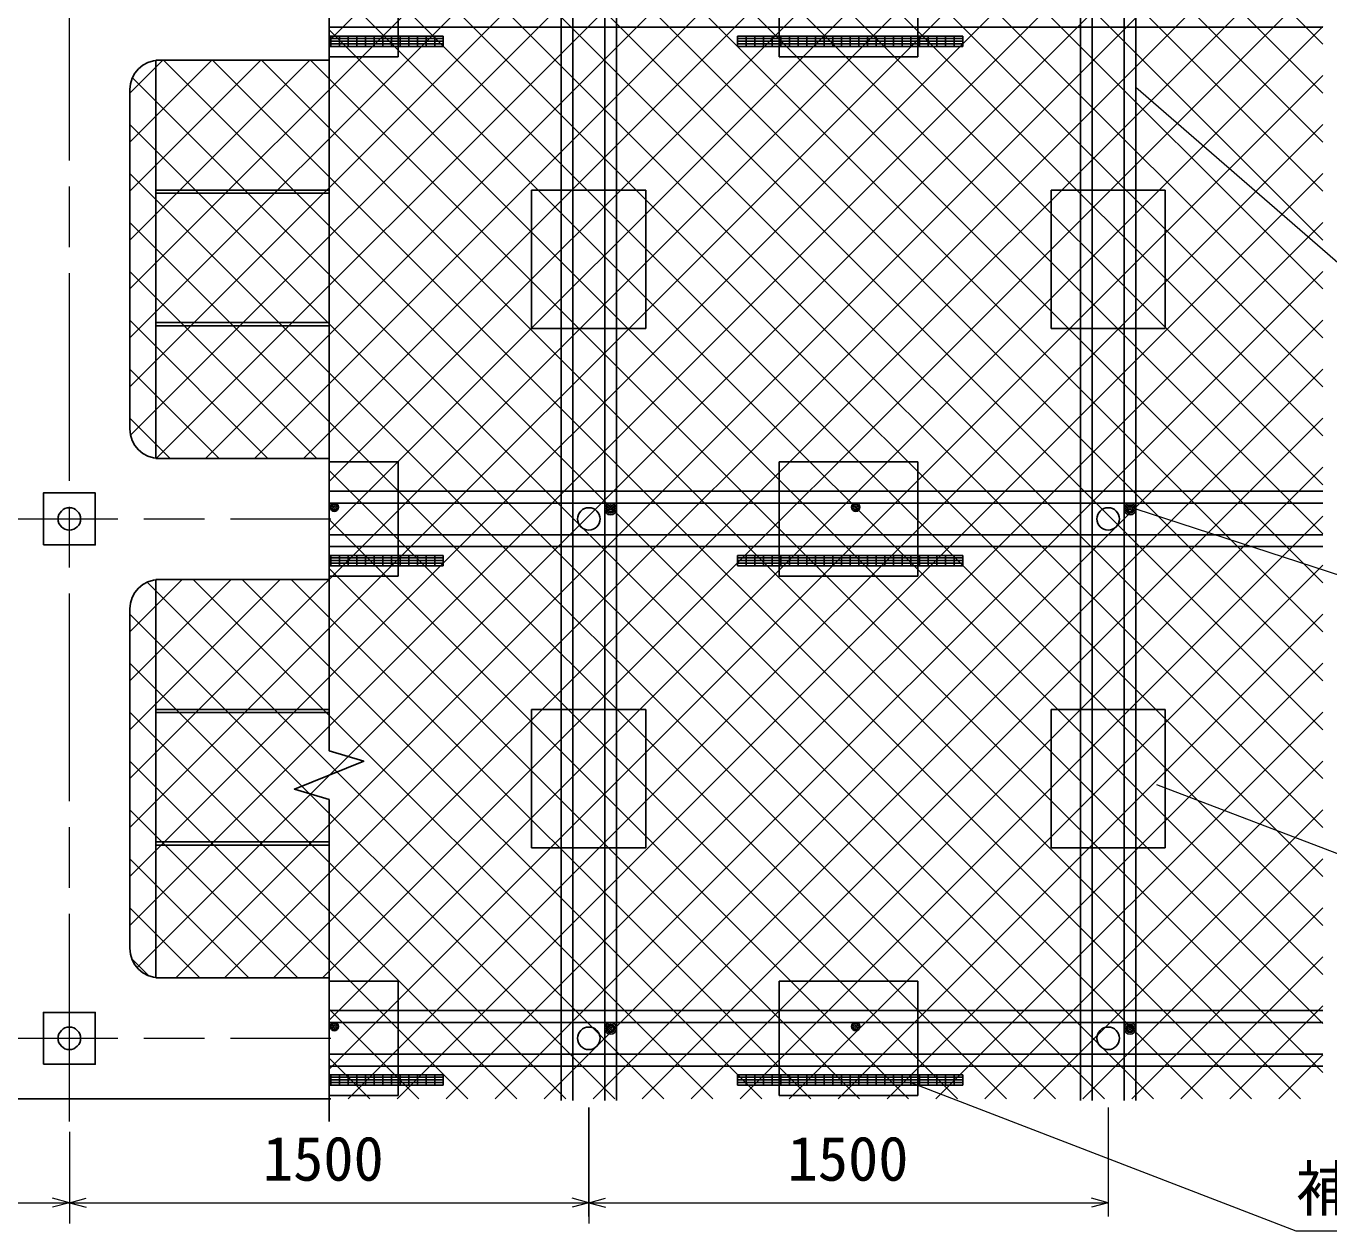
# Model space of a CAD drawing. Units: millimetres, scale not verified. Extents: x 500 to 20500, y 500 to 14350.
# Drawn here: x 4415 to 8178, y 6548 to 10028 of the extents above; entities that cross this region are included whole.
import ezdxf
from ezdxf.enums import TextEntityAlignment as Align

# ---------------------------------------------------------------- set-up
doc = ezdxf.new("R2010")
doc.units = ezdxf.units.MM
doc.header["$LTSCALE"] = 50
doc.linetypes.add('CHAIN', pattern=[18.5, 12, -1.5, 3.5, -1.5])
for name, color, linetype, lineweight in [('C-BMK', 3, 'CHAIN', 13), ('C-STR', 6, 'Continuous', 25), ('C-STR-DIM', 1, 'Continuous', 13), ('C-STR-HTXT', 1, 'Continuous', 13)]:
    doc.layers.add(name, color=color, linetype=linetype, lineweight=lineweight)
doc.styles.add('ＭＳ ゴシック', font='')
doc.styles.get('ＭＳ ゴシック').set_extended_font_data('MS Gothic')

msp = doc.modelspace()

# ---------------------------------------------------------------- linework, layer by layer
at = {"layer": 'C-BMK', "color": 2}
for p, q in [((4540.2, 6864.73), (4540.2, 12324.73)), ((1305.2, 8604.73), (5295.2, 8604.73)), ((1305.2, 7104.73), (5295.2, 7104.73))]:
    msp.add_line(p, q, dxfattribs=at)
at = {"layer": 'C-STR', "color": 1}
for p, q in [((4715.2, 9268.94), (7670.99, 12224.73)), ((4715.2, 8986.1), (7953.83, 12224.73)), ((4715.2, 9127.52), (7812.41, 12224.73)), ((8095.25, 12224.73), (4717.15, 8846.63)), ((4921.57, 12224.73), (8160.2, 8986.1)), ((5063, 12224.73), (8160.2, 9127.52)), ((5204.42, 12224.73), (8160.2, 9268.94)), ((7529.57, 12224.73), (5290.2, 9985.36)), ((5345.84, 12224.73), (8160.2, 9410.36)), ((8160.2, 9551.78), (5487.26, 12224.73)), ((5628.68, 12224.73), (8160.2, 9693.21)), ((5770.1, 12224.73), (8160.2, 9834.63)), ((5911.52, 12224.73), (8160.2, 9976.05)), ((4792.07, 8780.12), (8160.2, 12148.26)), ((8160.2, 12006.84), (4933.1, 8779.73)), ((5074.52, 8779.73), (8160.2, 11865.41)), ((8160.2, 11723.99), (5215.94, 8779.73)), ((8160.2, 8844.68), (5290.2, 11714.68)), ((5290.2, 8712.57), (8160.2, 11582.57)), ((8160.2, 8703.26), (5290.2, 11573.26)), ((8160.2, 11441.15), (5290.2, 8571.15)), ((4746.08, 11410.27), (8160.2, 7996.15)), ((8160.2, 8137.57), (4868.05, 11429.73)), ((5009.47, 11429.73), (8160.2, 8278.99)), ((8160.2, 8420.41), (5150.89, 11429.73)), ((5290.2, 11431.84), (8160.2, 8561.84)), ((8160.2, 7854.73), (4715.2, 11299.73)), ((4715.2, 7854.73), (8160.2, 11299.73)), ((4715.2, 11158.31), (8160.2, 7713.31)), ((8160.2, 11158.31), (4715.2, 7713.31)), ((8160.2, 7571.89), (4715.2, 11016.89)), ((4715.2, 7571.89), (8160.2, 11016.89)), ((8160.2, 7430.46), (4715.2, 10875.46)), ((8160.2, 10875.46), (4715.2, 7430.46)), ((4735.62, 7309.46), (8160.2, 10734.04)), ((4847.31, 7279.73), (8160.2, 10592.62)), ((8160.2, 10451.2), (4988.73, 7279.73)), ((8160.2, 10309.78), (5130.15, 7279.73)), ((5290.2, 10279.73), (5290.2, 9929.73)), ((5271.57, 7279.73), (8160.2, 10168.36)), ((8160.2, 7289.04), (5290.2, 10159.04)), ((5290.2, 7156.94), (8160.2, 10026.94)), ((5290.2, 10017.62), (8160.2, 7147.62)), ((4810.3, 9929.73), (4715.2, 9834.63)), ((5234.57, 9929.73), (4715.2, 9410.36)), ((5093.15, 9929.73), (4715.2, 9551.78)), ((4951.73, 9929.73), (4715.2, 9693.21)), ((7812.41, 6929.73), (4812.41, 9929.73)), ((7953.83, 6929.73), (4953.83, 9929.73)), ((8095.25, 6929.73), (5095.25, 9929.73)), ((5236.68, 9929.73), (8160.2, 7006.2)), ((4722.21, 9878.51), (7670.99, 6929.73)), ((5290.2, 7015.52), (8160.2, 9885.52)), ((4715.2, 9744.09), (7529.57, 6929.73)), ((8160.2, 9744.09), (5345.84, 6929.73)), ((7388.15, 6929.73), (4715.2, 9602.67)), ((8160.2, 9602.67), (5487.26, 6929.73)), ((4715.2, 9461.25), (7246.73, 6929.73)), ((5628.68, 6929.73), (8160.2, 9461.25)), ((4715.2, 9319.83), (5255.3, 8779.73)), ((8160.2, 9319.83), (5770.1, 6929.73)), ((4715.2, 9178.41), (5113.88, 8779.73)), ((8160.2, 9178.41), (5911.52, 6929.73)), ((4972.46, 8779.73), (4715.2, 9036.99)), ((6052.95, 6929.73), (8160.2, 9036.99)), ((4831.04, 8779.73), (4715.2, 8895.57)), ((8160.2, 8895.57), (6194.37, 6929.73)), ((5290.2, 8779.73), (5290.2, 8429.73)), ((7105.3, 6929.73), (5290.2, 8744.83)), ((6335.79, 6929.73), (8160.2, 8754.14)), ((5290.2, 8603.41), (6963.88, 6929.73)), ((8160.2, 8612.72), (6477.21, 6929.73)), ((6618.63, 6929.73), (8160.2, 8471.3)), ((5148.78, 8429.73), (4715.2, 7996.15)), ((4715.2, 8278.99), (4865.94, 8429.73)), ((5007.36, 8429.73), (4715.2, 8137.57)), ((4898.2, 8429.73), (6398.2, 6929.73)), ((6539.62, 6929.73), (5039.62, 8429.73)), ((6681.04, 6929.73), (5181.04, 8429.73)), ((6822.46, 6929.73), (5290.2, 8461.99)), ((6256.78, 6929.73), (4764.6, 8421.91)), ((4715.2, 8329.88), (6115.36, 6929.73)), ((8160.2, 8329.88), (6760.05, 6929.73)), ((5973.93, 6929.73), (4715.2, 8188.46)), ((6901.47, 6929.73), (8160.2, 8188.46)), ((4715.2, 8047.04), (5832.51, 6929.73)), ((8160.2, 8047.04), (7042.89, 6929.73)), ((5691.09, 6929.73), (4715.2, 7905.62)), ((7184.32, 6929.73), (8160.2, 7905.62)), ((5199.67, 7279.73), (4715.2, 7764.19)), ((8160.2, 7764.19), (7325.74, 6929.73)), ((4715.2, 7622.77), (5058.25, 7279.73)), ((7467.16, 6929.73), (8160.2, 7622.77)), ((4916.83, 7279.73), (4715.2, 7481.35)), ((8160.2, 7481.35), (7608.58, 6929.73)), ((7750, 6929.73), (8160.2, 7339.93)), ((4720.84, 7334.3), (4769.77, 7285.36)), ((5290.2, 7279.73), (5290.2, 6929.73)), ((5290.2, 7189.19), (5549.67, 6929.73)), ((8160.2, 7198.51), (7891.42, 6929.73)), ((5408.25, 6929.73), (5290.2, 7047.77)), ((8032.84, 6929.73), (8160.2, 7057.09)), ((6040.2, 6904.73), (6040.2, 6589.73))]:
    msp.add_line(p, q, dxfattribs=at)
at = {"layer": 'C-STR', "color": 7}
for p, q in [((5960.2, 12224.73), (5960.2, 6924.73)), ((5994.2, 12224.73), (5994.2, 6924.73)), ((6086.2, 6924.73), (6086.2, 12224.73)), ((6120.2, 6924.73), (6120.2, 12224.73)), ((7460.2, 12224.73), (7460.2, 6924.73)), ((7494.2, 12224.73), (7494.2, 6924.73)), ((7586.2, 6924.73), (7586.2, 12224.73)), ((7620.2, 6924.73), (7620.2, 12224.73)), ((5290.2, 7934.73), (5290.2, 10794.73)), ((5290.2, 10024.73), (8160.2, 10024.73)), ((4800.2, 9929.73), (5290.2, 9929.73)), ((4800.2, 9929.73), (5290.2, 9929.73)), ((4715.2, 8864.73), (4715.2, 9844.73)), ((4800.2, 8779.73), (5290.2, 8779.73)), ((4800.2, 8779.73), (5290.2, 8779.73)), ((5290.2, 8684.73), (8160.2, 8684.73)), ((5290.2, 8650.73), (8160.2, 8650.73)), ((5290.2, 8558.73), (8160.2, 8558.73)), ((5290.2, 8524.73), (8160.2, 8524.73)), ((4800.2, 8429.73), (5290.2, 8429.73)), ((4800.2, 8429.73), (5290.2, 8429.73)), ((4715.2, 7364.73), (4715.2, 8344.73)), ((5290.2, 7794.73), (5190.2, 7824.73)), ((5290.2, 6864.73), (5290.2, 7794.73)), ((4800.2, 7279.73), (5290.2, 7279.73)), ((4800.2, 7279.73), (5290.2, 7279.73)), ((5290.2, 7184.73), (8160.2, 7184.73)), ((5290.2, 7150.73), (8160.2, 7150.73)), ((5290.2, 7058.73), (8160.2, 7058.73)), ((5290.2, 7024.73), (8160.2, 7024.73)), ((1365.2, 6929.73), (5295.2, 6929.73))]:
    msp.add_line(p, q, dxfattribs=at)
at = {"layer": 'C-STR'}
for p, q in [((5490.2, 9939.73), (5490.2, 10269.73)), ((6590.2, 10269.73), (6590.2, 9939.73)), ((6990.2, 9939.73), (6990.2, 10269.73)), ((5290.2, 9999.54), (5620.2, 9999.54)), ((5290.2, 9992.04), (5620.2, 9992.04)), ((5290.2, 9984.54), (5620.2, 9984.54)), ((5290.2, 9977.04), (5620.2, 9977.04)), ((5295.2, 9969.54), (5295.2, 9999.54)), ((5295.2, 9969.54), (5295.2, 9999.54)), ((5295.2, 9969.54), (5295.2, 9999.54)), ((5295.2, 9969.54), (5295.2, 9999.54)), ((5320.2, 9969.54), (5320.2, 9999.54)), ((5320.2, 9969.54), (5320.2, 9999.54)), ((5320.2, 9969.54), (5320.2, 9999.54)), ((5320.2, 9969.54), (5320.2, 9999.54)), ((5345.2, 9969.54), (5345.2, 9999.54)), ((5345.2, 9969.54), (5345.2, 9999.54)), ((5345.2, 9969.54), (5345.2, 9999.54)), ((5345.2, 9969.54), (5345.2, 9999.54)), ((5370.2, 9969.54), (5370.2, 9999.54)), ((5370.2, 9969.54), (5370.2, 9999.54)), ((5395.2, 9969.54), (5395.2, 9999.54)), ((5420.2, 9969.54), (5420.2, 9999.54)), ((5445.2, 9969.54), (5445.2, 9999.54)), ((5470.2, 9969.54), (5470.2, 9999.54)), ((5495.2, 9969.54), (5495.2, 9999.54)), ((5520.2, 9969.54), (5520.2, 9999.54)), ((5545.2, 9969.54), (5545.2, 9999.54)), ((5570.2, 9969.54), (5570.2, 9999.54)), ((5595.2, 9969.54), (5595.2, 9999.54)), ((5620.2, 9969.54), (5620.2, 9999.54)), ((6470.2, 9999.54), (7120.2, 9999.54)), ((6470.2, 9969.54), (6470.2, 9999.54)), ((6470.2, 9992.04), (7120.2, 9992.04)), ((6470.2, 9984.54), (7120.2, 9984.54)), ((6470.2, 9977.04), (7120.2, 9977.04)), ((6495.2, 9969.54), (6495.2, 9999.54)), ((6520.2, 9969.54), (6520.2, 9999.54)), ((6545.2, 9969.54), (6545.2, 9999.54)), ((6570.2, 9969.54), (6570.2, 9999.54)), ((6595.2, 9969.54), (6595.2, 9999.54)), ((6620.2, 9969.54), (6620.2, 9999.54)), ((6645.2, 9969.54), (6645.2, 9999.54)), ((6670.2, 9969.54), (6670.2, 9999.54)), ((6695.2, 9969.54), (6695.2, 9999.54)), ((6720.2, 9969.54), (6720.2, 9999.54)), ((6745.2, 9969.54), (6745.2, 9999.54)), ((6770.2, 9969.54), (6770.2, 9999.54)), ((6795.2, 9969.54), (6795.2, 9999.54)), ((6820.2, 9969.54), (6820.2, 9999.54)), ((6845.2, 9969.54), (6845.2, 9999.54)), ((6870.2, 9969.54), (6870.2, 9999.54)), ((6895.2, 9969.54), (6895.2, 9999.54)), ((6920.2, 9969.54), (6920.2, 9999.54)), ((6945.2, 9969.54), (6945.2, 9999.54)), ((6970.2, 9969.54), (6970.2, 9999.54)), ((6995.2, 9969.54), (6995.2, 9999.54)), ((7020.2, 9969.54), (7020.2, 9999.54)), ((7045.2, 9969.54), (7045.2, 9999.54)), ((7070.2, 9969.54), (7070.2, 9999.54)), ((7095.2, 9969.54), (7095.2, 9999.54)), ((7120.2, 9969.54), (7120.2, 9999.54)), ((5290.2, 9969.54), (5620.2, 9969.54)), ((5490.2, 9939.73), (5290.2, 9939.73)), ((6470.2, 9969.54), (7120.2, 9969.54)), ((6990.2, 9939.73), (6590.2, 9939.73)), ((6590.2, 9934.78), (6590.2, 9934.73)), ((5290.2, 9929.73), (4790.2, 9929.73)), ((4790.2, 9929.73), (4790.2, 8779.73)), ((4790.2, 9554.73), (5290.2, 9554.73)), ((5290.2, 9545.73), (4790.2, 9545.73)), ((6205.2, 9554.73), (5875.2, 9554.73)), ((5875.2, 9154.73), (5875.2, 9554.73)), ((6205.2, 9554.73), (6205.2, 9154.73)), ((7705.2, 9554.73), (7375.2, 9554.73)), ((7375.2, 9154.73), (7375.2, 9554.73)), ((7705.2, 9554.73), (7705.2, 9154.73)), ((4790.2, 9171.73), (5290.2, 9171.73)), ((5290.2, 9162.73), (4790.2, 9162.73)), ((5875.2, 9154.73), (6205.2, 9154.73)), ((7375.2, 9154.73), (7705.2, 9154.73)), ((4790.2, 8779.73), (5290.2, 8779.73)), ((5290.2, 8769.73), (5490.2, 8769.73)), ((5490.2, 8439.73), (5490.2, 8769.73)), ((6590.2, 8769.73), (6990.2, 8769.73)), ((6590.2, 8769.73), (6590.2, 8439.73)), ((6990.2, 8439.73), (6990.2, 8769.73)), ((5290.2, 8499.54), (5620.2, 8499.54)), ((5290.2, 8492.04), (5620.2, 8492.04)), ((5290.2, 8484.54), (5620.2, 8484.54)), ((5290.2, 8477.04), (5620.2, 8477.04)), ((5290.2, 8469.54), (5620.2, 8469.54)), ((5295.2, 8469.54), (5295.2, 8499.54)), ((5295.2, 8469.54), (5295.2, 8499.54)), ((5295.2, 8469.54), (5295.2, 8499.54)), ((5295.2, 8469.54), (5295.2, 8499.54)), ((5320.2, 8469.54), (5320.2, 8499.54)), ((5320.2, 8469.54), (5320.2, 8499.54)), ((5320.2, 8469.54), (5320.2, 8499.54)), ((5320.2, 8469.54), (5320.2, 8499.54)), ((5345.2, 8469.54), (5345.2, 8499.54)), ((5345.2, 8469.54), (5345.2, 8499.54)), ((5345.2, 8469.54), (5345.2, 8499.54)), ((5345.2, 8469.54), (5345.2, 8499.54)), ((5370.2, 8469.54), (5370.2, 8499.54)), ((5370.2, 8469.54), (5370.2, 8499.54)), ((5395.2, 8469.54), (5395.2, 8499.54)), ((5420.2, 8469.54), (5420.2, 8499.54)), ((5445.2, 8469.54), (5445.2, 8499.54)), ((5470.2, 8469.54), (5470.2, 8499.54)), ((5495.2, 8469.54), (5495.2, 8499.54)), ((5520.2, 8469.54), (5520.2, 8499.54)), ((5545.2, 8469.54), (5545.2, 8499.54)), ((5570.2, 8469.54), (5570.2, 8499.54)), ((5595.2, 8469.54), (5595.2, 8499.54)), ((5620.2, 8469.54), (5620.2, 8499.54)), ((6470.2, 8499.54), (7120.2, 8499.54)), ((6470.2, 8469.54), (6470.2, 8499.54)), ((6470.2, 8492.04), (7120.2, 8492.04)), ((6470.2, 8484.54), (7120.2, 8484.54)), ((6470.2, 8477.04), (7120.2, 8477.04)), ((6470.2, 8469.54), (7120.2, 8469.54)), ((6495.2, 8469.54), (6495.2, 8499.54)), ((6520.2, 8469.54), (6520.2, 8499.54)), ((6545.2, 8469.54), (6545.2, 8499.54)), ((6570.2, 8469.54), (6570.2, 8499.54)), ((6595.2, 8469.54), (6595.2, 8499.54)), ((6620.2, 8469.54), (6620.2, 8499.54)), ((6645.2, 8469.54), (6645.2, 8499.54)), ((6670.2, 8469.54), (6670.2, 8499.54)), ((6695.2, 8469.54), (6695.2, 8499.54)), ((6720.2, 8469.54), (6720.2, 8499.54)), ((6745.2, 8469.54), (6745.2, 8499.54)), ((6770.2, 8469.54), (6770.2, 8499.54)), ((6795.2, 8469.54), (6795.2, 8499.54)), ((6820.2, 8469.54), (6820.2, 8499.54)), ((6845.2, 8469.54), (6845.2, 8499.54)), ((6870.2, 8469.54), (6870.2, 8499.54)), ((6895.2, 8469.54), (6895.2, 8499.54)), ((6920.2, 8469.54), (6920.2, 8499.54)), ((6945.2, 8469.54), (6945.2, 8499.54)), ((6970.2, 8469.54), (6970.2, 8499.54)), ((6995.2, 8469.54), (6995.2, 8499.54)), ((7020.2, 8469.54), (7020.2, 8499.54)), ((7045.2, 8469.54), (7045.2, 8499.54)), ((7070.2, 8469.54), (7070.2, 8499.54)), ((7095.2, 8469.54), (7095.2, 8499.54)), ((7120.2, 8469.54), (7120.2, 8499.54)), ((5290.2, 8429.73), (4790.2, 8429.73)), ((4790.2, 8429.73), (4790.2, 7279.73)), ((5490.2, 8439.73), (5290.2, 8439.73)), ((6990.2, 8439.73), (6590.2, 8439.73)), ((4790.2, 8054.73), (5290.2, 8054.73)), ((6205.2, 8054.73), (5875.2, 8054.73)), ((5875.2, 7654.73), (5875.2, 8054.73)), ((6205.2, 8054.73), (6205.2, 7654.73)), ((7705.2, 8054.73), (7375.2, 8054.73)), ((7375.2, 7654.73), (7375.2, 8054.73)), ((7705.2, 8054.73), (7705.2, 7654.73)), ((5290.2, 8045.73), (4790.2, 8045.73)), ((4790.2, 7671.73), (5290.2, 7671.73)), ((5290.2, 7662.73), (4790.2, 7662.73)), ((5875.2, 7654.73), (6205.2, 7654.73)), ((7375.2, 7654.73), (7705.2, 7654.73)), ((4790.2, 7279.73), (5290.2, 7279.73)), ((5290.2, 7269.73), (5490.2, 7269.73)), ((5490.2, 6939.73), (5490.2, 7269.73)), ((6590.2, 7269.73), (6990.2, 7269.73)), ((6590.2, 7269.73), (6590.2, 6939.73)), ((6990.2, 6939.73), (6990.2, 7269.73)), ((5290.2, 6999.54), (5620.2, 6999.54)), ((5295.2, 6969.54), (5295.2, 6999.54)), ((5295.2, 6969.54), (5295.2, 6999.54)), ((5320.2, 6969.54), (5320.2, 6999.54)), ((5320.2, 6969.54), (5320.2, 6999.54)), ((5345.2, 6969.54), (5345.2, 6999.54)), ((5345.2, 6969.54), (5345.2, 6999.54)), ((5370.2, 6969.54), (5370.2, 6999.54)), ((5370.2, 6969.54), (5370.2, 6999.54)), ((5395.2, 6969.54), (5395.2, 6999.54)), ((5420.2, 6969.54), (5420.2, 6999.54)), ((5445.2, 6969.54), (5445.2, 6999.54)), ((5470.2, 6969.54), (5470.2, 6999.54)), ((5495.2, 6969.54), (5495.2, 6999.54)), ((5520.2, 6969.54), (5520.2, 6999.54)), ((5545.2, 6969.54), (5545.2, 6999.54)), ((5570.2, 6969.54), (5570.2, 6999.54)), ((5595.2, 6969.54), (5595.2, 6999.54)), ((5620.2, 6969.54), (5620.2, 6999.54)), ((6470.2, 6999.54), (7120.2, 6999.54)), ((6470.2, 6969.54), (6470.2, 6999.54)), ((6495.2, 6969.54), (6495.2, 6999.54)), ((6520.2, 6969.54), (6520.2, 6999.54)), ((6545.2, 6969.54), (6545.2, 6999.54)), ((6570.2, 6969.54), (6570.2, 6999.54)), ((6595.2, 6969.54), (6595.2, 6999.54)), ((6620.2, 6969.54), (6620.2, 6999.54)), ((6645.2, 6969.54), (6645.2, 6999.54)), ((6670.2, 6969.54), (6670.2, 6999.54)), ((6695.2, 6969.54), (6695.2, 6999.54)), ((6720.2, 6969.54), (6720.2, 6999.54)), ((6745.2, 6969.54), (6745.2, 6999.54)), ((6770.2, 6969.54), (6770.2, 6999.54)), ((6795.2, 6969.54), (6795.2, 6999.54)), ((6820.2, 6969.54), (6820.2, 6999.54)), ((6845.2, 6969.54), (6845.2, 6999.54)), ((6870.2, 6969.54), (6870.2, 6999.54)), ((6895.2, 6969.54), (6895.2, 6999.54)), ((6920.2, 6969.54), (6920.2, 6999.54)), ((6945.2, 6969.54), (6945.2, 6999.54)), ((6970.2, 6969.54), (6970.2, 6999.54)), ((6995.2, 6969.54), (6995.2, 6999.54)), ((7020.2, 6969.54), (7020.2, 6999.54)), ((7045.2, 6969.54), (7045.2, 6999.54)), ((7070.2, 6969.54), (7070.2, 6999.54)), ((7095.2, 6969.54), (7095.2, 6999.54)), ((7120.2, 6969.54), (7120.2, 6999.54)), ((5290.2, 6992.04), (5620.2, 6992.04)), ((5290.2, 6984.54), (5620.2, 6984.54)), ((5290.2, 6977.04), (5620.2, 6977.04)), ((5290.2, 6969.54), (5620.2, 6969.54)), ((6470.2, 6992.04), (7120.2, 6992.04)), ((6470.2, 6984.54), (7120.2, 6984.54)), ((6470.2, 6977.04), (7120.2, 6977.04)), ((6470.2, 6969.54), (7120.2, 6969.54)), ((5490.2, 6939.73), (5290.2, 6939.73)), ((6990.2, 6939.73), (6590.2, 6939.73)), ((6590.2, 6934.78), (6590.2, 6934.73))]:
    msp.add_line(p, q, dxfattribs=at)
for points in [[(4465.2, 8529.73), (4615.2, 8529.73), (4615.2, 8679.73), (4465.2, 8679.73)], [(4465.2, 7029.73), (4615.2, 7029.73), (4615.2, 7179.73), (4465.2, 7179.73)]]:
    msp.add_lwpolyline(points, close=True, dxfattribs=at)
at = {"layer": 'C-STR', "color": 7}
msp.add_lwpolyline([(5290.2, 7794.73), (5190.2, 7824.73), (5390.2, 7904.73), (5290.2, 7934.73)], dxfattribs=at)
at = {"layer": 'C-STR'}
for centre in [(4540.2, 8604.73), (4540.2, 7104.73)]:
    msp.add_circle(centre, 32.5, dxfattribs=at)
at = {"layer": 'C-STR', "color": 7}
for centre, radius in [((5305.5, 8638.73), 12), ((5305.5, 8638.73), 12), ((5305.5, 8638.73), 8), ((5305.5, 8638.73), 3), ((5305.5, 8638.73), 3), ((6040.2, 8604.73), 32.5), ((6103.2, 8633.73), 12), ((6103.2, 8633.73), 8), ((6103.2, 8633.73), 3), ((6811.2, 8638.73), 12), ((6811.2, 8638.73), 12), ((6811.2, 8638.73), 8), ((6811.2, 8638.73), 3), ((6811.2, 8638.73), 3), ((7540.2, 8604.73), 32.5), ((7603.2, 8633.73), 12), ((7603.2, 8633.73), 8), ((7603.2, 8633.73), 3), ((5305.5, 7138.73), 12), ((5305.5, 7138.73), 12), ((6811.2, 7138.73), 12), ((6811.2, 7138.73), 12), ((5305.5, 7138.73), 8), ((5305.5, 7138.73), 3), ((5305.5, 7138.73), 3), ((6040.2, 7104.73), 32.5), ((6103.2, 7133.73), 12), ((6103.2, 7133.73), 8), ((6103.2, 7133.73), 3), ((6811.2, 7138.73), 8), ((6811.2, 7138.73), 3), ((6811.2, 7138.73), 3), ((7540.2, 7104.73), 32.5), ((7603.2, 7133.73), 12), ((7603.2, 7133.73), 8), ((7603.2, 7133.73), 3)]:
    msp.add_circle(centre, radius, dxfattribs=at)
for centre, radius, start, end in [((4800.2, 9844.73), 85, 90, 180), ((4800.2, 8864.73), 85, 180, 270), ((6103.2, 8633.73), 17, 0.00001, 179.99999), ((6103.2, 8633.73), 17, 180.00001, 359.99999), ((7603.2, 8633.73), 17, 0.00001, 179.99999), ((7603.2, 8633.73), 17, 180.00001, 359.99999), ((4800.2, 8344.73), 85, 90, 180), ((4800.2, 7364.73), 85, 180, 270), ((6103.2, 7133.73), 17, 0.00001, 179.99999), ((7603.2, 7133.73), 17, 0.00001, 179.99999), ((6103.2, 7133.73), 17, 180.00001, 359.99999), ((7603.2, 7133.73), 17, 180.00001, 359.99999)]:
    msp.add_arc(centre, radius, start, end, dxfattribs=at)
at = {"layer": 'C-STR-DIM'}
for p, q in [((6040.2, 6894.73), (6040.2, 6569.73)), ((7540.2, 6904.73), (7540.2, 6589.73)), ((4540.2, 6834.73), (4540.2, 6569.73)), ((3040.2, 6629.73), (4540.2, 6629.73)), ((4540.2, 6629.73), (4491.91, 6642.67)), ((4540.2, 6629.73), (4491.91, 6616.79)), ((4540.2, 6629.73), (4588.5, 6642.67)), ((4540.2, 6629.73), (6040.2, 6629.73)), ((4540.2, 6629.73), (4588.5, 6616.79)), ((6040.2, 6629.73), (5991.91, 6642.67)), ((6040.2, 6629.73), (5991.91, 6616.79)), ((6040.2, 6629.73), (6088.5, 6642.67)), ((6040.2, 6629.73), (7540.2, 6629.73)), ((6040.2, 6629.73), (6088.5, 6616.79)), ((7540.2, 6629.73), (7491.91, 6642.67)), ((7540.2, 6629.73), (7491.91, 6616.79))]:
    msp.add_line(p, q, dxfattribs=at)
at = {"layer": 'C-STR-HTXT'}
for p, q in [((7620.2, 9851.87), (8680.2, 8930.83)), ((7620.2, 8633.73), (8730.13, 8272.2)), ((8726.8, 7437.09), (7680.4, 7836.72)), ((6970.2, 6977.04), (8082.39, 6548.37)), ((8082.39, 6548.37), (9759.93, 6548.37))]:
    msp.add_line(p, q, dxfattribs=at)

# ---------------------------------------------------------------- texts
at = {"layer": 'C-STR-DIM', "color": 7, "style": 'ＭＳ ゴシック'}
for p in [(5099.06, 6654.98), (6614.31, 6654.98)]:
    msp.add_text('1500', height=128.3, dxfattribs=at).set_placement(p, align=Align.BOTTOM_LEFT)
at = {"layer": 'C-STR-HTXT', "color": 7, "style": 'ＭＳ ゴシック'}
msp.add_text('補助金網（急勾配用）', height=128.3, dxfattribs=at).set_placement((8082.39, 6568.37), align=Align.BOTTOM_LEFT)

doc.saveas('drawing.dxf')
